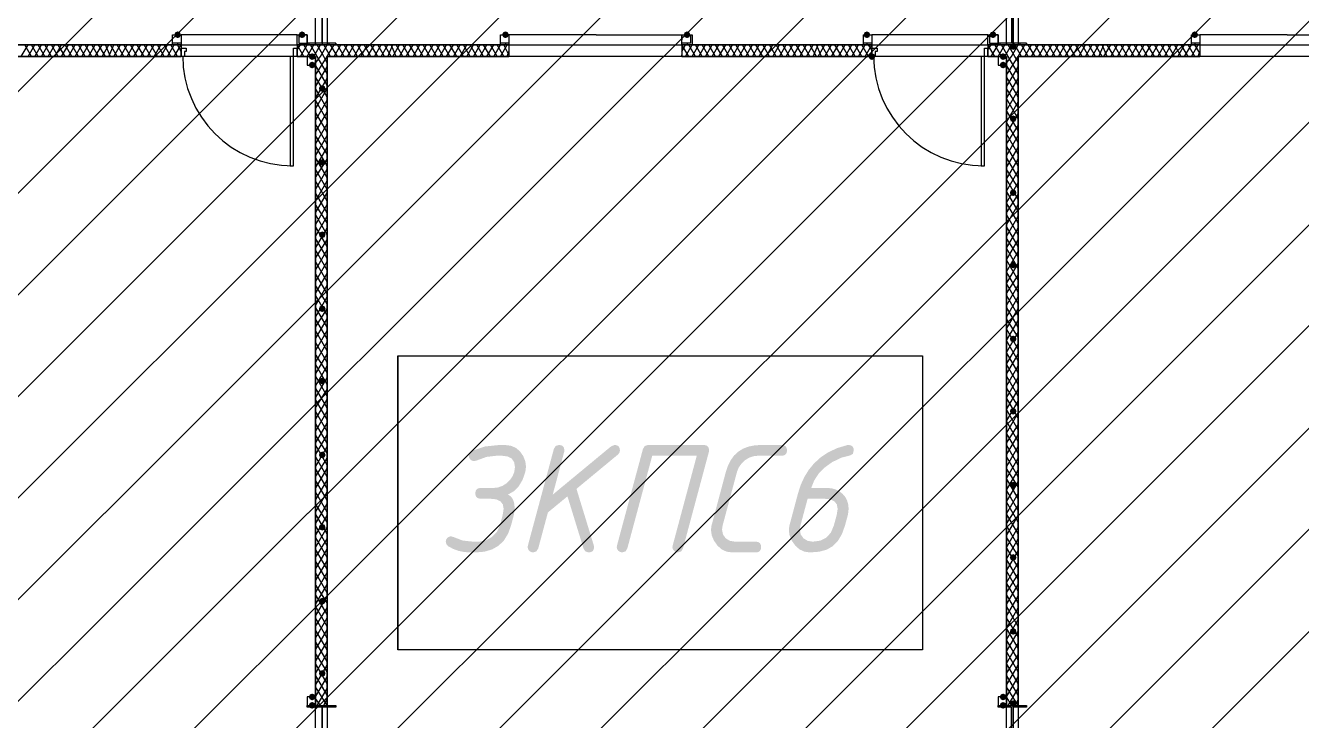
# Model space of a CAD drawing. Header units: millimetres. Extents: x 0 to 420, y 0 to 297.
# Drawn here: x 179.73 to 211.86, y 136.19 to 153.69 of the extents above; entities that cross this region are included whole.
import ezdxf

# ---------------------------------------------------------------- set-up
doc = ezdxf.new("R2010")
doc.units = ezdxf.units.MM
doc.layers.get('0').update_dxf_attribs({"linetype": 'CONTINUOUS'})

msp = doc.modelspace()

# ---------------------------------------------------------------- hatches: boundary and pattern name
at = {"true_color": 0x000007}
for points in [[(183.642, 153.458333), (183.617129, 153.398537), (183.557333, 153.373667), (183.497537, 153.398537), (183.472667, 153.458333), (183.497537, 153.518129), (183.557333, 153.543), (183.617129, 153.518129)], [(186.774667, 153.458333), (186.749796, 153.398537), (186.69, 153.373667), (186.630204, 153.398537), (186.605333, 153.458333), (186.630204, 153.518129), (186.69, 153.543), (186.749796, 153.518129)], [(191.897, 153.458333), (191.872129, 153.398537), (191.812333, 153.373667), (191.752537, 153.398537), (191.727667, 153.458333), (191.752537, 153.518129), (191.812333, 153.543), (191.872129, 153.518129)], [(196.469, 153.458333), (196.444129, 153.398537), (196.384333, 153.373667), (196.324538, 153.398537), (196.299667, 153.458333), (196.324537, 153.518129), (196.384333, 153.543), (196.444129, 153.518129)], [(200.998667, 153.458333), (200.973796, 153.398537), (200.914, 153.373667), (200.854204, 153.398537), (200.829333, 153.458333), (200.854204, 153.518129), (200.914, 153.543), (200.973796, 153.518129)], [(204.173667, 153.458333), (204.148796, 153.398537), (204.089, 153.373667), (204.029204, 153.398537), (204.004333, 153.458333), (204.029204, 153.518129), (204.089, 153.543), (204.148796, 153.518129)], [(209.253667, 153.458333), (209.228796, 153.398537), (209.169, 153.373667), (209.109204, 153.398537), (209.084333, 153.458333), (209.109204, 153.518129), (209.169, 153.543), (209.228796, 153.518129)], [(187.028667, 152.908), (187.003796, 152.848204), (186.944, 152.823333), (186.884204, 152.848204), (186.859333, 152.908), (186.884204, 152.967796), (186.944, 152.992667), (187.003796, 152.967796)], [(201.125667, 152.908), (201.100796, 152.848204), (201.041, 152.823333), (200.981204, 152.848204), (200.956333, 152.908), (200.981204, 152.967796), (201.041, 152.992667), (201.100796, 152.967796)], [(204.427667, 152.908), (204.402796, 152.848204), (204.343, 152.823333), (204.283204, 152.848204), (204.258333, 152.908), (204.283204, 152.967796), (204.343, 152.992667), (204.402796, 152.967796)], [(204.681667, 153.162), (204.656796, 153.102204), (204.597, 153.077333), (204.537204, 153.102204), (204.512333, 153.162), (204.537204, 153.221796), (204.597, 153.246667), (204.656796, 153.221796)], [(187.028667, 152.696333), (187.003796, 152.636537), (186.944, 152.611667), (186.884204, 152.636537), (186.859333, 152.696333), (186.884204, 152.756129), (186.944, 152.781), (187.003796, 152.756129)], [(204.427667, 152.696333), (204.402796, 152.636537), (204.343, 152.611667), (204.283204, 152.636537), (204.258333, 152.696333), (204.283204, 152.756129), (204.343, 152.781), (204.402796, 152.756129)], [(187.282667, 152.103667), (187.257796, 152.043871), (187.198, 152.019), (187.138204, 152.043871), (187.113333, 152.103667), (187.138204, 152.163462), (187.198, 152.188333), (187.257796, 152.163463)], [(204.681667, 151.341667), (204.656796, 151.281871), (204.597, 151.257), (204.537204, 151.281871), (204.512333, 151.341667), (204.537204, 151.401462), (204.597, 151.426333), (204.656796, 151.401463)], [(187.282667, 150.241), (187.257796, 150.181204), (187.198, 150.156333), (187.138204, 150.181204), (187.113333, 150.241), (187.138204, 150.300796), (187.198, 150.325667), (187.257796, 150.300796)], [(204.681667, 149.479), (204.656796, 149.419204), (204.597, 149.394333), (204.537204, 149.419204), (204.512333, 149.479), (204.537204, 149.538796), (204.597, 149.563667), (204.656796, 149.538796)], [(187.282667, 148.420667), (187.257796, 148.360871), (187.198, 148.336), (187.138204, 148.360871), (187.113333, 148.420667), (187.138204, 148.480462), (187.198, 148.505333), (187.257796, 148.480463)], [(204.681667, 147.658667), (204.656796, 147.598871), (204.597, 147.574), (204.537204, 147.598871), (204.512333, 147.658667), (204.537204, 147.718462), (204.597, 147.743333), (204.656796, 147.718463)], [(187.282667, 146.558), (187.257796, 146.498204), (187.198, 146.473333), (187.138204, 146.498204), (187.113333, 146.558), (187.138204, 146.617796), (187.198, 146.642667), (187.257796, 146.617796)], [(204.681667, 145.796), (204.656796, 145.736204), (204.597, 145.711333), (204.537204, 145.736204), (204.512333, 145.796), (204.537204, 145.855796), (204.597, 145.880667), (204.656796, 145.855796)], [(187.282667, 144.737667), (187.257796, 144.677871), (187.198, 144.653), (187.138204, 144.677871), (187.113333, 144.737667), (187.138204, 144.797462), (187.198, 144.822333), (187.257796, 144.797463)], [(204.681667, 143.975667), (204.656796, 143.915871), (204.597, 143.891), (204.537204, 143.915871), (204.512333, 143.975667), (204.537204, 144.035462), (204.597, 144.060333), (204.656796, 144.035463)], [(191.089581, 142.735873), (191.023986, 142.719336), (190.971896, 142.729396), (190.928075, 142.760126), (190.898309, 142.80443), (190.888387, 142.854935), (190.906715, 142.928936), (190.96225, 142.975651), (191.299869, 143.08803), (191.657333, 143.125582), (191.79679, 143.125582), (191.943973, 143.107909), (192.070537, 143.054889), (192.176534, 142.966522), (192.262016, 142.842808), (192.312383, 142.712997), (192.329264, 142.578225), (192.313279, 142.449241), (192.242585, 142.247289), (192.14626, 142.084612), (192.024304, 141.961209), (191.876716, 141.877079), (191.950191, 141.827048), (192.002738, 141.751333), (192.034303, 141.649884), (192.044837, 141.522648), (192.023891, 141.366654), (191.952233, 141.096007), (191.877207, 140.889198), (191.772881, 140.720216), (191.639306, 140.589061), (191.476534, 140.495734), (191.286434, 140.438683), (191.068635, 140.419666), (190.929728, 140.419666), (190.774372, 140.429493), (190.62904, 140.459009), (190.493631, 140.508265), (190.36804, 140.577314), (190.323392, 140.624925), (190.308509, 140.690313), (190.318086, 140.741438), (190.347094, 140.785122), (190.390571, 140.815163), (190.443556, 140.825361), (190.515214, 140.802761), (190.734323, 140.718425), (191.001386, 140.690313), (191.142497, 140.690313), (191.311583, 140.719734), (191.471573, 140.808273), (191.598904, 140.938911), (191.671664, 141.096007), (191.743322, 141.366654), (191.765922, 141.520443), (191.745045, 141.630497), (191.682413, 141.709234), (191.578026, 141.756553), (191.431885, 141.772348), (191.187697, 141.772348), (191.128459, 141.780823), (191.086273, 141.806248), (191.061038, 141.848623), (191.052649, 141.907947), (191.061038, 141.966953), (191.086273, 142.009164), (191.128459, 142.034529), (191.187697, 142.042995), (191.505748, 142.042995), (191.623157, 142.055518), (191.732298, 142.093156), (191.83317, 142.156011), (191.925774, 142.244189), (191.993918, 142.342581), (192.034364, 142.449241), (192.0509, 142.569957), (192.03035, 142.69448), (191.968769, 142.783553), (191.86626, 142.837072), (191.722927, 142.854935), (191.58347, 142.854935), (191.332805, 142.82517)], [(193.372973, 141.83188), (192.880738, 141.426185), (192.6371, 140.519987), (192.590316, 140.444609), (192.507565, 140.419666), (192.457198, 140.429588), (192.412205, 140.459354), (192.380716, 140.502211), (192.370312, 140.550855), (192.376376, 140.591645), (193.030668, 143.025261), (193.076143, 143.100433), (193.159653, 143.125582), (193.218658, 143.117219), (193.260869, 143.092164), (193.286234, 143.05047), (193.2947, 142.992188), (193.290842, 142.953052), (193.002005, 141.874874), (194.47375, 143.092509), (194.559739, 143.125582), (194.618745, 143.117107), (194.660956, 143.091682), (194.686321, 143.049307), (194.694787, 142.989983), (194.682454, 142.932105), (194.645729, 142.885803), (193.600074, 142.020395), (194.036636, 140.596055), (194.043251, 140.55306), (194.034776, 140.494545), (194.009351, 140.452877), (193.966976, 140.427952), (193.907652, 140.419666), (193.824969, 140.443713), (193.778667, 140.516129)], [(196.629359, 142.854935), (195.508187, 142.854935), (194.880904, 140.519987), (194.83412, 140.444609), (194.751369, 140.419666), (194.701001, 140.429588), (194.656008, 140.459354), (194.62452, 140.502211), (194.614116, 140.550855), (194.620179, 140.591645), (195.274472, 143.025261), (195.319947, 143.100433), (195.403456, 143.125582), (196.803543, 143.125582), (196.862549, 143.117219), (196.90476, 143.092164), (196.930125, 143.05047), (196.938591, 142.992188), (196.934732, 142.953052), (196.282645, 140.519987), (196.237169, 140.444609), (196.15366, 140.419666), (196.10288, 140.429588), (196.0583, 140.459354), (196.026812, 140.502211), (196.016408, 140.550855), (196.022471, 140.591645)], [(198.114691, 140.690313), (198.173696, 140.681838), (198.215907, 140.656413), (198.241272, 140.614038), (198.249738, 140.554714), (198.241272, 140.495475), (198.215907, 140.45329), (198.173696, 140.428055), (198.114691, 140.419666), (197.518276, 140.419666), (197.381135, 140.438373), (197.259136, 140.494494), (197.152329, 140.588028), (197.060767, 140.718976), (197.005232, 140.852577), (196.986904, 140.987418), (197.001236, 141.096007), (197.362282, 142.449241), (197.41551, 142.607758), (197.485074, 142.74514), (197.57098, 142.861386), (197.673236, 142.956497), (197.791847, 143.030471), (197.926821, 143.083311), (198.078163, 143.115014), (198.24588, 143.125582), (198.766227, 143.125582), (198.825552, 143.117107), (198.867926, 143.091682), (198.893351, 143.049307), (198.901826, 142.989983), (198.893351, 142.930745), (198.867926, 142.888559), (198.825552, 142.863324), (198.766227, 142.854935), (198.172017, 142.854935), (198.054091, 142.842335), (197.945054, 142.804568), (197.844905, 142.741686), (197.753645, 142.653742), (197.684605, 142.556452), (197.64285, 142.449241), (197.280151, 141.096007), (197.265819, 140.995686), (197.289039, 140.871663), (197.358974, 140.774098), (197.463912, 140.711121), (197.591587, 140.690313)], [(187.282667, 142.875), (187.257796, 142.815204), (187.198, 142.790333), (187.138204, 142.815204), (187.113333, 142.875), (187.138204, 142.934796), (187.198, 142.959667), (187.257796, 142.934796)], [(204.681667, 142.113), (204.656796, 142.053204), (204.597, 142.028333), (204.537204, 142.053204), (204.512333, 142.113), (204.537204, 142.172796), (204.597, 142.197667), (204.656796, 142.172796)], [(187.282667, 141.054667), (187.257796, 140.994871), (187.198, 140.97), (187.138204, 140.994871), (187.113333, 141.054667), (187.138204, 141.114462), (187.198, 141.139333), (187.257796, 141.114463)], [(204.681667, 140.292667), (204.656796, 140.232871), (204.597, 140.208), (204.537204, 140.232871), (204.512333, 140.292667), (204.537204, 140.352462), (204.597, 140.377333), (204.656796, 140.352463)], [(187.282667, 139.192), (187.257796, 139.132204), (187.198, 139.107333), (187.138204, 139.132204), (187.113333, 139.192), (187.138204, 139.251796), (187.198, 139.276667), (187.257796, 139.251796)], [(204.681667, 138.43), (204.656796, 138.370204), (204.597, 138.345333), (204.537204, 138.370204), (204.512333, 138.43), (204.537204, 138.489796), (204.597, 138.514667), (204.656796, 138.489796)], [(187.282667, 137.371667), (187.257796, 137.311871), (187.198, 137.287), (187.138204, 137.311871), (187.113333, 137.371667), (187.138204, 137.431462), (187.198, 137.456333), (187.257796, 137.431463)], [(187.028667, 136.779), (187.003796, 136.719204), (186.944, 136.694333), (186.884204, 136.719204), (186.859333, 136.779), (186.884204, 136.838796), (186.944, 136.863667), (187.003796, 136.838796)], [(187.028667, 136.567333), (187.003796, 136.507537), (186.944, 136.482667), (186.884204, 136.507537), (186.859333, 136.567333), (186.884204, 136.627129), (186.944, 136.652), (187.003796, 136.627129)], [(204.427667, 136.779), (204.402796, 136.719204), (204.343, 136.694333), (204.283204, 136.719204), (204.258333, 136.779), (204.283204, 136.838796), (204.343, 136.863667), (204.402796, 136.838796)], [(204.427667, 136.567333), (204.402796, 136.507537), (204.343, 136.482667), (204.283204, 136.507537), (204.258333, 136.567333), (204.283204, 136.627129), (204.343, 136.652), (204.402796, 136.627129)], [(204.681667, 136.609667), (204.656796, 136.549871), (204.597, 136.525), (204.537204, 136.549871), (204.512333, 136.609667), (204.537204, 136.669462), (204.597, 136.694333), (204.656796, 136.669463)]]:
    msp.add_hatch(color=0, dxfattribs=at).paths.add_polyline_path(points, flags=0)
h = msp.add_hatch(color=0, dxfattribs=at)
h.paths.add_polyline_path([(199.550007, 140.690313), (199.740693, 140.715643), (199.892725, 140.791668), (200.006103, 140.918438), (200.080827, 141.096007), (200.15469, 141.366654), (200.17729, 141.518238), (200.156223, 141.629334), (200.093091, 141.708752), (199.987999, 141.756441), (199.841048, 141.772348), (199.421022, 141.772348), (199.240224, 141.096007), (199.224238, 140.995686), (199.247458, 140.871663), (199.317394, 140.774098), (199.421918, 140.711121)], flags=0)
h.paths.add_polyline_path([(199.478349, 140.419666), (199.341914, 140.438183), (199.220311, 140.493805), (199.113487, 140.586633), (199.021391, 140.716771), (198.965856, 140.848925), (198.947528, 140.983559), (198.96186, 141.092149), (199.179039, 141.907947), (199.249534, 142.124988), (199.340338, 142.323012), (199.451503, 142.50202), (199.583079, 142.66201), (199.754645, 142.8184), (199.950189, 142.946988), (200.16971, 143.047878), (200.41321, 143.121172), (200.447936, 143.125582), (200.506942, 143.117107), (200.549153, 143.091682), (200.574518, 143.049307), (200.582984, 142.989983), (200.560384, 142.900755), (200.493136, 142.863203), (200.266518, 142.804912), (200.037832, 142.692878), (199.851082, 142.558312), (199.700971, 142.405144), (199.587549, 142.233371), (199.51087, 142.042995), (199.914911, 142.042995), (200.026524, 142.033711), (200.128162, 142.005926), (200.219776, 141.959744), (200.301313, 141.895269), (200.367958, 141.816222), (200.41569, 141.726322), (200.444405, 141.625673), (200.454, 141.51438), (200.43581, 141.366654), (200.361947, 141.096007), (200.284544, 140.880413), (200.182182, 140.7074), (200.054911, 140.576969), (199.902784, 140.489119), (199.712477, 140.437029)], flags=0)

# ---------------------------------------------------------------- linework, layer by layer
at = {"color": 0, "true_color": 0x000001}
for points in [[(145.923001, 118.448666), (191.897001, 164.380333)], [(148.505334, 118.448666), (194.437001, 164.380333)], [(151.045334, 118.448666), (197.019334, 164.380333)], [(153.627668, 118.448666), (199.559334, 164.380333)], [(156.167668, 118.448666), (202.141668, 164.380333)], [(158.750001, 118.448666), (204.681668, 164.380333)], [(161.290001, 118.448666), (207.264001, 164.380333)], [(163.872334, 118.448666), (209.804001, 164.380333)], [(166.412334, 118.448666), (212.386334, 164.380333)], [(168.994668, 118.448666), (214.926334, 164.380333)], [(171.534668, 118.448666), (217.508667, 164.380333)], [(174.117001, 118.448666), (220.048667, 164.380333)], [(176.657001, 118.448666), (222.631001, 164.380333)], [(179.239334, 118.448666), (225.171001, 164.380333)], [(181.821668, 118.448666), (227.753334, 164.380333)], [(184.361668, 118.448666), (230.293334, 164.380333)], [(186.944001, 118.448666), (232.875667, 164.380333)], [(189.484001, 118.448666), (235.415667, 164.380333)], [(192.066334, 118.448666), (237.998001, 164.380333)]]:
    msp.add_lwpolyline(points, dxfattribs=at)
at = {"color": 0, "true_color": 0x000007}
for points in [[(187.028667, 164.380333), (169.926, 164.380333), (169.926, 153.204333), (187.028667, 153.204333)], [(204.427667, 153.204333), (204.427667, 164.380333), (187.325, 164.380333), (187.325, 153.204333)], [(204.724, 164.380333), (204.724, 153.204333), (221.826667, 153.204333), (221.826667, 164.380333)], [(187.536667, 153.924), (186.817, 153.924), (187.198, 153.924), (187.198, 153.246667), (186.817, 153.246667), (186.817, 153.204333), (187.536667, 153.204333), (187.536667, 153.246667), (187.198, 153.246667), (187.198, 153.924)], [(204.935667, 153.924), (204.216, 153.924), (204.554667, 153.924), (204.554667, 153.246667), (204.216, 153.246667), (204.216, 153.204333), (204.935667, 153.204333), (204.935667, 153.246667), (204.597, 153.246667), (204.597, 153.924)], [(183.430333, 153.458333), (183.642, 153.458333), (183.642, 153.246667), (183.430333, 153.246667), (183.430333, 153.458333), (183.642, 153.458333), (183.642, 153.204333), (183.430333, 153.204333)], [(186.563, 153.458333), (186.817, 153.458333), (186.817, 153.204333), (186.563, 153.204333)], [(186.605333, 153.458333), (186.605333, 153.246667), (186.817, 153.246667), (186.817, 153.458333)], [(191.685333, 153.458333), (191.897, 153.458333), (191.897, 153.246667), (191.685333, 153.246667), (191.685333, 153.458333), (191.897, 153.458333), (191.897, 153.204333), (191.685333, 153.204333)], [(200.829333, 153.458333), (201.041, 153.458333), (201.041, 153.246667), (200.829333, 153.246667), (200.829333, 153.458333), (201.041, 153.458333), (201.041, 153.204333), (200.829333, 153.204333)], [(203.962, 153.458333), (204.216, 153.458333), (204.216, 153.204333), (203.962, 153.204333)], [(204.004333, 153.458333), (204.004333, 153.246667), (204.216, 153.246667), (204.216, 153.458333)], [(209.084333, 153.458333), (209.296, 153.458333), (209.296, 153.246667), (209.084333, 153.246667), (209.084333, 153.458333), (209.296, 153.458333), (209.296, 153.204333), (209.084333, 153.204333)], [(183.769, 153.119667), (183.769, 153.035), (183.726667, 153.035), (183.726667, 152.908), (183.642, 152.908), (183.642, 153.119667)], [(183.642, 152.908), (183.642, 153.119667)], [(186.563, 153.119667), (186.563, 152.908), (186.478333, 152.908), (186.478333, 153.035), (186.478333, 153.119667)], [(186.563, 152.908), (186.563, 153.119667)], [(201.168, 153.119667), (201.168, 153.035), (201.125667, 153.035), (201.125667, 152.908), (201.041, 152.908), (201.041, 153.119667)], [(201.041, 152.908), (201.041, 153.119667)], [(203.962, 153.119667), (203.962, 152.908), (203.877333, 152.908), (203.877333, 153.035), (203.877333, 153.119667)], [(203.962, 152.908), (203.962, 153.119667)], [(169.926, 118.448667), (187.028667, 118.448667), (187.028667, 152.908), (183.345667, 152.908), (170.18, 152.908), (169.926, 152.908)], [(186.478333, 150.156333), (186.478333, 152.908), (186.393667, 152.908), (186.393667, 150.156333)], [(187.028667, 152.908), (186.817, 152.908), (186.817, 152.696333), (187.028667, 152.696333), (187.028667, 152.908), (186.817, 152.908), (186.817, 152.696333), (187.028667, 152.696333)], [(187.325, 118.448667), (204.427667, 118.448667), (204.427667, 152.908), (200.744667, 152.908), (187.579, 152.908), (187.325, 152.908)], [(203.877333, 150.156333), (203.877333, 152.908), (203.792667, 152.908), (203.792667, 150.156333)], [(204.427667, 152.908), (204.216, 152.908), (204.216, 152.696333), (204.427667, 152.696333), (204.427667, 152.908), (204.216, 152.908), (204.216, 152.696333), (204.427667, 152.696333)], [(221.826667, 118.448667), (221.826667, 152.908), (218.143667, 152.908), (204.978, 152.908), (204.724, 152.908), (204.724, 118.448667)], [(189.103001, 145.372666), (202.311001, 145.372666), (202.311001, 137.964333), (189.103001, 137.964333)], [(187.028667, 136.779), (186.817, 136.779), (186.817, 136.567333), (187.028667, 136.567333), (187.028667, 136.779), (186.817, 136.779), (186.817, 136.567333), (187.028667, 136.567333)], [(187.536667, 135.805333), (186.817, 135.805333), (186.817, 135.847667), (187.198, 135.847667), (187.198, 136.525), (186.817, 136.525), (186.817, 136.567333), (187.536667, 136.567333), (187.536667, 136.525), (187.198, 136.525), (187.198, 135.847667), (187.536667, 135.847667)], [(204.427667, 136.779), (204.216, 136.779), (204.216, 136.567333), (204.427667, 136.567333), (204.427667, 136.779), (204.216, 136.779), (204.216, 136.567333), (204.427667, 136.567333)], [(204.935667, 135.805333), (204.216, 135.805333), (204.216, 135.847667), (204.554667, 135.847667), (204.554667, 136.525), (204.216, 136.525), (204.216, 136.567333), (204.935667, 136.567333), (204.935667, 136.525), (204.597, 136.525), (204.597, 135.847667), (204.935667, 135.847667)]]:
    msp.add_lwpolyline(points, close=True, dxfattribs=at)
for points in [[(187.198, 153.924), (187.198, 153.204333)], [(204.597, 153.924), (204.597, 153.204333)], [(185.123667, 153.458333), (183.642, 153.458333), (183.642, 153.331333)], [(183.642, 153.331333), (183.642, 153.204333), (185.123667, 153.204333)], [(186.563, 153.331333), (186.563, 153.458333), (185.123667, 153.458333)], [(185.123667, 153.204333), (186.563, 153.204333), (186.563, 153.331333)], [(194.098333, 153.458333), (191.897, 153.458333), (191.897, 153.331333)], [(191.897, 153.331333), (191.897, 153.204333), (194.098333, 153.204333)], [(194.098333, 153.458333), (196.257333, 153.458333), (196.469, 153.458333), (196.469, 153.246667), (196.257333, 153.246667), (196.257333, 153.458333), (196.511333, 153.458333), (196.511333, 153.204333), (196.257333, 153.204333), (196.257333, 153.458333), (196.257333, 153.331333)], [(194.098333, 153.204333), (196.257333, 153.204333), (196.257333, 153.331333)], [(202.522667, 153.458333), (201.041, 153.458333), (201.041, 153.331333)], [(201.041, 153.331333), (201.041, 153.204333), (202.522667, 153.204333)], [(203.962, 153.331333), (203.962, 153.458333), (202.522667, 153.458333)], [(202.522667, 153.204333), (203.962, 153.204333), (203.962, 153.331333)], [(211.497333, 153.458333), (209.296, 153.458333), (209.296, 153.331333)], [(209.296, 153.331333), (209.296, 153.204333), (211.497333, 153.204333)], [(211.497333, 153.458333), (213.656333, 153.458333), (213.868, 153.458333), (213.868, 153.246667), (213.656333, 153.246667), (213.656333, 153.458333), (213.868, 153.458333), (213.868, 153.204333), (213.656333, 153.204333), (213.656333, 153.458333), (213.656333, 153.331333)], [(211.497333, 153.204333), (213.656333, 153.204333), (213.656333, 153.331333)], [(183.642, 153.204333), (178.858333, 153.204333)], [(179.620333, 152.908), (179.789667, 153.204333)], [(179.874333, 152.908), (179.705, 153.204333)], [(179.789667, 152.908), (179.959, 153.204333)], [(180.043667, 152.908), (179.874333, 153.204333)], [(179.959, 152.908), (180.128333, 153.204333)], [(180.213, 152.908), (180.043667, 153.204333)], [(180.128333, 152.908), (180.297667, 153.204333)], [(180.382333, 152.908), (180.213, 153.204333)], [(180.297667, 152.908), (180.467, 153.204333)], [(180.551667, 152.908), (180.382333, 153.204333)], [(180.467, 152.908), (180.636333, 153.204333)], [(180.721, 152.908), (180.551667, 153.204333)], [(180.636333, 152.908), (180.805667, 153.204333)], [(180.890333, 152.908), (180.721, 153.204333)], [(180.805667, 152.908), (180.975, 153.204333)], [(181.059667, 152.908), (180.890333, 153.204333)], [(180.975, 152.908), (181.144333, 153.204333)], [(181.229, 152.908), (181.059667, 153.204333)], [(181.144333, 152.908), (181.313667, 153.204333)], [(181.398333, 152.908), (181.229, 153.204333)], [(181.313667, 152.908), (181.483, 153.204333)], [(181.567667, 152.908), (181.398333, 153.204333)], [(181.483, 152.908), (181.652333, 153.204333)], [(181.737, 152.908), (181.567667, 153.204333)], [(181.652333, 152.908), (181.821667, 153.204333)], [(181.864, 152.908), (181.737, 153.204333)], [(181.821667, 152.908), (181.948667, 153.204333)], [(182.033333, 152.908), (181.864, 153.204333)], [(181.948667, 152.908), (182.118, 153.204333)], [(182.202667, 152.908), (182.033333, 153.204333)], [(182.118, 152.908), (182.287333, 153.204333)], [(182.372, 152.908), (182.202667, 153.204333)], [(182.287333, 152.908), (182.456667, 153.204333)], [(182.541333, 152.908), (182.372, 153.204333)], [(182.456667, 152.908), (182.626, 153.204333)], [(182.710667, 152.908), (182.541333, 153.204333)], [(182.626, 152.908), (182.795333, 153.204333)], [(182.88, 152.908), (182.710667, 153.204333)], [(182.795333, 152.908), (182.964667, 153.204333)], [(183.049333, 152.908), (182.88, 153.204333)], [(182.964667, 152.908), (183.134, 153.204333)], [(183.218667, 152.908), (183.049333, 153.204333)], [(183.134, 152.908), (183.303333, 153.204333)], [(183.388, 152.908), (183.218667, 153.204333)], [(183.303333, 152.908), (183.472667, 153.204333)], [(183.557333, 152.908), (183.388, 153.204333)], [(183.472667, 152.908), (183.642, 153.204333)], [(183.557333, 153.246667), (183.557333, 153.204333)], [(183.642, 153.035), (183.557333, 153.204333)], [(183.642, 153.204333), (183.642, 153.119667), (183.642, 152.908)], [(183.642, 153.204333), (183.642, 153.119667)], [(183.642, 152.908), (183.642, 152.950333)], [(186.563, 153.077333), (186.647667, 153.204333)], [(186.732333, 152.908), (186.563, 153.204333)], [(186.563, 153.204333), (186.563, 153.119667), (186.563, 152.908)], [(186.563, 153.204333), (186.563, 153.119667)], [(191.897, 153.204333), (186.563, 153.204333)], [(186.647667, 152.908), (186.817, 153.204333)], [(186.69, 153.246667), (186.69, 153.204333)], [(186.901667, 152.908), (186.732333, 153.204333)], [(186.817, 152.908), (186.986333, 153.204333)], [(186.859333, 153.246667), (186.859333, 153.204333)], [(187.071, 152.908), (186.901667, 153.204333)], [(186.986333, 152.908), (187.155667, 153.204333)], [(187.028667, 153.246667), (187.028667, 153.204333)], [(187.240333, 152.908), (187.071, 153.204333)], [(187.155667, 152.908), (187.325, 153.204333)], [(187.409667, 152.908), (187.240333, 153.204333)], [(187.325, 152.908), (187.494333, 153.204333)], [(187.367333, 153.246667), (187.367333, 153.204333)], [(187.579, 152.908), (187.409667, 153.204333)], [(187.494333, 152.908), (187.663667, 153.204333)], [(187.536667, 153.246667), (187.536667, 153.204333)], [(187.748333, 152.908), (187.579, 153.204333)], [(187.663667, 152.908), (187.833, 153.204333)], [(187.917667, 152.908), (187.748333, 153.204333)], [(187.833, 152.908), (188.002333, 153.204333)], [(188.087, 152.908), (187.917667, 153.204333)], [(188.002333, 152.908), (188.171667, 153.204333)], [(188.256333, 152.908), (188.087, 153.204333)], [(188.171667, 152.908), (188.341, 153.204333)], [(188.425667, 152.908), (188.256333, 153.204333)], [(188.341, 152.908), (188.510333, 153.204333)], [(188.595, 152.908), (188.425667, 153.204333)], [(188.510333, 152.908), (188.679667, 153.204333)], [(188.764333, 152.908), (188.595, 153.204333)], [(188.679667, 152.908), (188.849, 153.204333)], [(188.933667, 152.908), (188.764333, 153.204333)], [(188.849, 152.908), (188.976, 153.204333)], [(189.060667, 152.908), (188.933667, 153.204333)], [(188.976, 152.908), (189.145333, 153.204333)], [(189.23, 152.908), (189.060667, 153.204333)], [(189.145333, 152.908), (189.314667, 153.204333)], [(189.399333, 152.908), (189.23, 153.204333)], [(189.314667, 152.908), (189.484, 153.204333)], [(189.568667, 152.908), (189.399333, 153.204333)], [(189.484, 152.908), (189.653333, 153.204333)], [(189.738, 152.908), (189.568667, 153.204333)], [(189.653333, 152.908), (189.822667, 153.204333)], [(189.907333, 152.908), (189.738, 153.204333)], [(189.822667, 152.908), (189.992, 153.204333)], [(190.076667, 152.908), (189.907333, 153.204333)], [(189.992, 152.908), (190.161333, 153.204333)], [(190.246, 152.908), (190.076667, 153.204333)], [(190.161333, 152.908), (190.330667, 153.204333)], [(190.415333, 152.908), (190.246, 153.204333)], [(190.330667, 152.908), (190.5, 153.204333)], [(190.584667, 152.908), (190.415333, 153.204333)], [(190.5, 152.908), (190.669333, 153.204333)], [(190.754, 152.908), (190.584667, 153.204333)], [(190.669333, 152.908), (190.838667, 153.204333)], [(190.923333, 152.908), (190.754, 153.204333)], [(190.838667, 152.908), (191.008, 153.204333)], [(191.092667, 152.908), (190.923333, 153.204333)], [(191.008, 152.908), (191.177333, 153.204333)], [(191.262, 152.908), (191.092667, 153.204333)], [(191.177333, 152.908), (191.346667, 153.204333)], [(191.431333, 152.908), (191.262, 153.204333)], [(191.346667, 152.908), (191.516, 153.204333)], [(191.600667, 152.908), (191.431333, 153.204333)], [(191.516, 152.908), (191.685333, 153.204333)], [(191.77, 152.908), (191.600667, 153.204333)], [(191.685333, 152.908), (191.854667, 153.204333)], [(191.897, 152.950333), (191.77, 153.204333)], [(191.812333, 153.246667), (191.812333, 153.204333)], [(191.854667, 152.908), (191.897, 153.035)], [(191.897, 153.204333), (191.897, 152.908)], [(191.897, 153.204333), (191.897, 152.908)], [(196.257333, 153.035), (196.342, 153.204333)], [(196.426667, 152.908), (196.257333, 153.204333)], [(196.257333, 153.204333), (196.257333, 152.908)], [(196.257333, 153.204333), (196.257333, 152.908)], [(201.041, 153.204333), (196.257333, 153.204333)], [(196.257333, 152.908), (196.257333, 152.950333)], [(196.342, 152.908), (196.511333, 153.204333)], [(196.384333, 153.246667), (196.384333, 153.204333)], [(196.596, 152.908), (196.426667, 153.204333)], [(196.511333, 152.908), (196.680667, 153.204333)], [(196.765333, 152.908), (196.596, 153.204333)], [(196.680667, 152.908), (196.85, 153.204333)], [(196.934667, 152.908), (196.765333, 153.204333)], [(196.85, 152.908), (197.019333, 153.204333)], [(197.104, 152.908), (196.934667, 153.204333)], [(197.019333, 152.908), (197.188667, 153.204333)], [(197.273333, 152.908), (197.104, 153.204333)], [(197.188667, 152.908), (197.358, 153.204333)], [(197.442667, 152.908), (197.273333, 153.204333)], [(197.358, 152.908), (197.527333, 153.204333)], [(197.612, 152.908), (197.442667, 153.204333)], [(197.527333, 152.908), (197.696667, 153.204333)], [(197.781333, 152.908), (197.612, 153.204333)], [(197.696667, 152.908), (197.866, 153.204333)], [(197.950667, 152.908), (197.781333, 153.204333)], [(197.866, 152.908), (198.035333, 153.204333)], [(198.12, 152.908), (197.950667, 153.204333)], [(198.035333, 152.908), (198.204667, 153.204333)], [(198.289333, 152.908), (198.12, 153.204333)], [(198.204667, 152.908), (198.374, 153.204333)], [(198.458667, 152.908), (198.289333, 153.204333)], [(198.374, 152.908), (198.543333, 153.204333)], [(198.628, 152.908), (198.458667, 153.204333)], [(198.543333, 152.908), (198.712667, 153.204333)], [(198.797333, 152.908), (198.628, 153.204333)], [(198.712667, 152.908), (198.882, 153.204333)], [(198.966667, 152.908), (198.797333, 153.204333)], [(198.882, 152.908), (199.051333, 153.204333)], [(199.136, 152.908), (198.966667, 153.204333)], [(199.051333, 152.908), (199.220667, 153.204333)], [(199.305333, 152.908), (199.136, 153.204333)], [(199.220667, 152.908), (199.39, 153.204333)], [(199.474667, 152.908), (199.305333, 153.204333)], [(199.39, 152.908), (199.559333, 153.204333)], [(199.644, 152.908), (199.474667, 153.204333)], [(199.559333, 152.908), (199.686333, 153.204333)], [(199.771, 152.908), (199.644, 153.204333)], [(199.686333, 152.908), (199.855667, 153.204333)], [(199.940333, 152.908), (199.771, 153.204333)], [(199.855667, 152.908), (200.025, 153.204333)], [(200.109667, 152.908), (199.940333, 153.204333)], [(200.025, 152.908), (200.194333, 153.204333)], [(200.279, 152.908), (200.109667, 153.204333)], [(200.194333, 152.908), (200.363667, 153.204333)], [(200.448333, 152.908), (200.279, 153.204333)], [(200.363667, 152.908), (200.533, 153.204333)], [(200.617667, 152.908), (200.448333, 153.204333)], [(200.533, 152.908), (200.702333, 153.204333)], [(200.787, 152.908), (200.617667, 153.204333)], [(200.702333, 152.908), (200.871667, 153.204333)], [(200.956333, 152.908), (200.787, 153.204333)], [(200.871667, 152.908), (201.041, 153.204333)], [(200.914, 153.246667), (200.914, 153.204333)], [(201.041, 153.077333), (200.956333, 153.204333)], [(201.041, 153.204333), (201.041, 153.119667), (201.041, 152.908)], [(201.041, 153.204333), (201.041, 153.119667)], [(203.962, 153.077333), (204.046667, 153.204333)], [(204.131333, 152.908), (203.962, 153.204333)], [(203.962, 153.204333), (203.962, 153.119667), (203.962, 152.908)], [(203.962, 153.204333), (203.962, 153.119667)], [(209.296, 153.204333), (203.962, 153.204333)], [(204.046667, 152.908), (204.216, 153.204333)], [(204.089, 153.246667), (204.089, 153.204333)], [(204.300667, 152.908), (204.131333, 153.204333)], [(204.216, 152.908), (204.385333, 153.204333)], [(204.258333, 153.246667), (204.258333, 153.204333)], [(204.47, 152.908), (204.300667, 153.204333)], [(204.385333, 152.908), (204.554667, 153.204333)], [(204.427667, 153.246667), (204.427667, 153.204333)], [(204.639333, 152.908), (204.47, 153.204333)], [(204.554667, 152.908), (204.724, 153.204333)], [(204.808667, 152.908), (204.639333, 153.204333)], [(204.724, 152.908), (204.893333, 153.204333)], [(204.766333, 153.246667), (204.766333, 153.204333)], [(204.978, 152.908), (204.808667, 153.204333)], [(204.893333, 152.908), (205.062667, 153.204333)], [(204.935667, 153.246667), (204.935667, 153.204333)], [(205.147333, 152.908), (204.978, 153.204333)], [(205.062667, 152.908), (205.232, 153.204333)], [(205.316667, 152.908), (205.147333, 153.204333)], [(205.232, 152.908), (205.401333, 153.204333)], [(205.486, 152.908), (205.316667, 153.204333)], [(205.401333, 152.908), (205.570667, 153.204333)], [(205.655333, 152.908), (205.486, 153.204333)], [(205.570667, 152.908), (205.74, 153.204333)], [(205.824667, 152.908), (205.655333, 153.204333)], [(205.74, 152.908), (205.909333, 153.204333)], [(205.994, 152.908), (205.824667, 153.204333)], [(205.909333, 152.908), (206.078667, 153.204333)], [(206.163333, 152.908), (205.994, 153.204333)], [(206.078667, 152.908), (206.248, 153.204333)], [(206.332667, 152.908), (206.163333, 153.204333)], [(206.248, 152.908), (206.417333, 153.204333)], [(206.502, 152.908), (206.332667, 153.204333)], [(206.417333, 152.908), (206.586667, 153.204333)], [(206.671333, 152.908), (206.502, 153.204333)], [(206.586667, 152.908), (206.756, 153.204333)], [(206.840667, 152.908), (206.671333, 153.204333)], [(206.756, 152.908), (206.883, 153.204333)], [(206.967667, 152.908), (206.840667, 153.204333)], [(206.883, 152.908), (207.052333, 153.204333)], [(207.137, 152.908), (206.967667, 153.204333)], [(207.052333, 152.908), (207.221667, 153.204333)], [(207.306333, 152.908), (207.137, 153.204333)], [(207.221667, 152.908), (207.391, 153.204333)], [(207.475667, 152.908), (207.306333, 153.204333)], [(207.391, 152.908), (207.560333, 153.204333)], [(207.645, 152.908), (207.475667, 153.204333)], [(207.560333, 152.908), (207.729667, 153.204333)], [(207.814333, 152.908), (207.645, 153.204333)], [(207.729667, 152.908), (207.899, 153.204333)], [(207.983667, 152.908), (207.814333, 153.204333)], [(207.899, 152.908), (208.068333, 153.204333)], [(208.153, 152.908), (207.983667, 153.204333)], [(208.068333, 152.908), (208.237667, 153.204333)], [(208.322333, 152.908), (208.153, 153.204333)], [(208.237667, 152.908), (208.407, 153.204333)], [(208.491667, 152.908), (208.322333, 153.204333)], [(208.407, 152.908), (208.576333, 153.204333)], [(208.661, 152.908), (208.491667, 153.204333)], [(208.576333, 152.908), (208.745667, 153.204333)], [(208.830333, 152.908), (208.661, 153.204333)], [(208.745667, 152.908), (208.915, 153.204333)], [(208.999667, 152.908), (208.830333, 153.204333)], [(208.915, 152.908), (209.084333, 153.204333)], [(209.169, 152.908), (208.999667, 153.204333)], [(209.084333, 152.908), (209.253667, 153.204333)], [(209.169, 153.246667), (209.169, 153.204333)], [(209.296, 152.992667), (209.169, 153.204333)], [(209.253667, 152.908), (209.296, 153.035)], [(209.296, 153.204333), (209.296, 152.908)], [(209.296, 153.204333), (209.296, 152.908)], [(178.858333, 152.908), (183.642, 152.908)], [(183.684333, 152.929167), (183.698649, 152.645658), (183.740667, 152.37034), (183.808993, 152.104605), (183.902234, 151.849849), (184.018996, 151.607463), (184.157886, 151.378843), (184.317509, 151.165381), (184.496472, 150.968472), (184.693381, 150.789509), (184.906843, 150.629886), (185.135463, 150.490996), (185.377849, 150.374234), (185.632605, 150.280993), (185.89834, 150.212667), (186.173658, 150.170649), (186.457167, 150.156333)], [(186.563, 152.908), (187.028667, 152.908)], [(187.028667, 152.738667), (187.155667, 152.908)], [(187.028667, 152.442333), (187.325, 152.908)], [(187.028667, 152.908), (187.028667, 136.567333), (187.325, 136.567333), (187.325, 152.908)], [(187.325, 152.188333), (187.028667, 152.696333)], [(187.028667, 152.146), (187.325, 152.654)], [(187.325, 152.484667), (187.071, 152.908)], [(187.325, 152.738667), (187.240333, 152.908)], [(187.325, 152.908), (191.897, 152.908)], [(196.257333, 152.908), (201.041, 152.908)], [(201.083333, 152.929167), (201.097649, 152.645658), (201.139667, 152.37034), (201.207993, 152.104605), (201.301234, 151.849849), (201.417996, 151.607463), (201.556886, 151.378843), (201.716509, 151.165381), (201.895472, 150.968472), (202.092381, 150.789509), (202.305843, 150.629886), (202.534463, 150.490996), (202.776849, 150.374234), (203.031605, 150.280993), (203.29734, 150.212667), (203.572658, 150.170649), (203.856167, 150.156333)], [(203.962, 152.908), (204.427667, 152.908)], [(204.427667, 152.738667), (204.554667, 152.908)], [(204.427667, 152.442333), (204.724, 152.908)], [(204.427667, 152.908), (204.427667, 136.567333), (204.724, 136.567333), (204.724, 152.908)], [(204.724, 152.188333), (204.427667, 152.696333)], [(204.427667, 152.146), (204.724, 152.654)], [(204.724, 152.484667), (204.47, 152.908)], [(204.724, 152.781), (204.639333, 152.908)], [(204.724, 152.908), (209.296, 152.908)], [(187.325, 151.892), (187.028667, 152.4)], [(187.028667, 151.849667), (187.325, 152.357667)], [(204.724, 151.892), (204.427667, 152.4)], [(204.427667, 151.849667), (204.724, 152.357667)], [(187.028667, 151.595667), (187.325, 152.103667)], [(187.325, 151.595667), (187.028667, 152.103667)], [(204.724, 151.638), (204.427667, 152.103667)], [(204.427667, 151.553333), (204.724, 152.061333)], [(187.028667, 151.299333), (187.325, 151.807333)], [(187.325, 151.299333), (187.028667, 151.807333)], [(204.724, 151.341667), (204.427667, 151.849667)], [(204.427667, 151.257), (204.724, 151.765)], [(187.028667, 151.003), (187.325, 151.511)], [(187.325, 151.003), (187.028667, 151.511)], [(204.724, 151.045333), (204.427667, 151.553333)], [(204.427667, 150.960667), (204.724, 151.468667)], [(187.028667, 150.706667), (187.325, 151.214667)], [(187.325, 150.706667), (187.028667, 151.214667)], [(204.724, 150.749), (204.427667, 151.257)], [(204.427667, 150.706667), (204.724, 151.172333)], [(187.028667, 150.410333), (187.325, 150.918333)], [(187.325, 150.452667), (187.028667, 150.918333)], [(204.724, 150.452667), (204.427667, 150.960667)], [(204.427667, 150.410333), (204.724, 150.918333)], [(187.325, 150.156333), (187.028667, 150.664333)], [(187.028667, 150.114), (187.325, 150.622)], [(204.724, 150.156333), (204.427667, 150.664333)], [(204.427667, 150.114), (204.724, 150.622)], [(187.325, 149.86), (187.028667, 150.368)], [(187.028667, 149.86), (187.325, 150.325667)], [(187.028667, 149.563667), (187.325, 150.071667)], [(187.325, 149.563667), (187.028667, 150.071667)], [(204.724, 149.86), (204.427667, 150.368)], [(204.427667, 149.817667), (204.724, 150.325667)], [(204.724, 149.606), (204.427667, 150.071667)], [(187.028667, 149.267333), (187.325, 149.775333)], [(187.325, 149.267333), (187.028667, 149.775333)], [(204.427667, 149.521333), (204.724, 150.029333)], [(204.724, 149.309667), (204.427667, 149.817667)], [(204.427667, 149.225), (204.724, 149.733)], [(187.028667, 148.971), (187.325, 149.479)], [(187.325, 148.971), (187.028667, 149.479)], [(204.724, 149.013333), (204.427667, 149.521333)], [(204.427667, 148.971), (204.724, 149.436667)], [(187.028667, 148.674667), (187.325, 149.182667)], [(187.325, 148.717), (187.028667, 149.182667)], [(204.724, 148.717), (204.427667, 149.225)], [(204.427667, 148.674667), (204.724, 149.182667)], [(187.325, 148.420667), (187.028667, 148.928667)], [(187.028667, 148.378333), (187.325, 148.886333)], [(204.724, 148.420667), (204.427667, 148.928667)], [(204.427667, 148.378333), (204.724, 148.886333)], [(187.325, 148.124333), (187.028667, 148.632333)], [(187.028667, 148.082), (187.325, 148.59)], [(204.724, 148.124333), (204.427667, 148.632333)], [(204.427667, 148.082), (204.724, 148.59)], [(187.325, 147.828), (187.028667, 148.336)], [(187.028667, 147.828), (187.325, 148.293667)], [(204.724, 147.870333), (204.427667, 148.336)], [(204.427667, 147.785667), (204.724, 148.293667)], [(187.028667, 147.531667), (187.325, 148.039667)], [(187.325, 147.531667), (187.028667, 148.039667)], [(204.724, 147.574), (204.427667, 148.082)], [(204.427667, 147.489333), (204.724, 147.997333)], [(187.028667, 147.235333), (187.325, 147.743333)], [(187.325, 147.235333), (187.028667, 147.743333)], [(204.724, 147.277667), (204.427667, 147.785667)], [(204.427667, 147.193), (204.724, 147.701)], [(204.724, 146.981333), (204.427667, 147.489333)], [(187.028667, 146.939), (187.325, 147.447)], [(187.325, 146.939), (187.028667, 147.447)], [(204.427667, 146.939), (204.724, 147.404667)], [(204.724, 146.685), (204.427667, 147.193)], [(187.028667, 146.642667), (187.325, 147.150667)], [(187.325, 146.685), (187.028667, 147.150667)], [(187.325, 146.388667), (187.028667, 146.896667)], [(187.028667, 146.346333), (187.325, 146.854333)], [(204.427667, 146.642667), (204.724, 147.150667)], [(204.724, 146.388667), (204.427667, 146.896667)], [(204.427667, 146.346333), (204.724, 146.854333)], [(187.325, 146.092333), (187.028667, 146.600333)], [(187.028667, 146.092333), (187.325, 146.558)], [(204.724, 146.092333), (204.427667, 146.600333)], [(204.427667, 146.05), (204.724, 146.558)], [(187.028667, 145.796), (187.325, 146.304)], [(187.325, 145.796), (187.028667, 146.304)], [(204.724, 145.838333), (204.427667, 146.304)], [(204.427667, 145.753667), (204.724, 146.261667)], [(187.028667, 145.499667), (187.325, 146.007667)], [(187.325, 145.499667), (187.028667, 146.007667)], [(204.724, 145.542), (204.427667, 146.05)], [(204.427667, 145.457333), (204.724, 145.965333)], [(187.028667, 145.203333), (187.325, 145.711333)], [(187.325, 145.203333), (187.028667, 145.711333)], [(204.724, 145.245667), (204.427667, 145.753667)], [(204.427667, 145.161), (204.724, 145.669)], [(187.028667, 144.907), (187.325, 145.415)], [(187.325, 144.949333), (187.028667, 145.415)], [(189.103001, 145.372666), (189.103001, 137.964333)], [(204.724, 144.949333), (204.427667, 145.457333)], [(204.427667, 144.907), (204.724, 145.415)], [(187.325, 144.653), (187.028667, 145.161)], [(187.028667, 144.610667), (187.325, 145.118667)], [(204.724, 144.653), (204.427667, 145.161)], [(204.427667, 144.610667), (204.724, 145.118667)], [(187.325, 144.356667), (187.028667, 144.864667)], [(187.028667, 144.314333), (187.325, 144.822333)], [(204.724, 144.356667), (204.427667, 144.864667)], [(204.427667, 144.314333), (204.724, 144.822333)], [(187.325, 144.060333), (187.028667, 144.568333)], [(187.028667, 144.060333), (187.325, 144.526)], [(187.028667, 143.764), (187.325, 144.272)], [(187.325, 143.764), (187.028667, 144.272)], [(204.724, 144.102667), (204.427667, 144.568333)], [(204.427667, 144.018), (204.724, 144.526)], [(204.724, 143.806333), (204.427667, 144.314333)], [(187.028667, 143.467667), (187.325, 143.975667)], [(187.325, 143.467667), (187.028667, 143.975667)], [(204.427667, 143.721667), (204.724, 144.229667)], [(204.724, 143.51), (204.427667, 144.018)], [(187.028667, 143.171333), (187.325, 143.679333)], [(187.325, 143.171333), (187.028667, 143.679333)], [(204.427667, 143.425333), (204.724, 143.933333)], [(204.724, 143.213667), (204.427667, 143.721667)], [(204.427667, 143.171333), (204.724, 143.637)], [(187.028667, 142.875), (187.325, 143.383)], [(187.325, 142.917333), (187.028667, 143.383)], [(204.724, 142.917333), (204.427667, 143.425333)], [(204.427667, 142.875), (204.724, 143.383)], [(187.325, 142.621), (187.028667, 143.129)], [(187.028667, 142.578667), (187.325, 143.086667)], [(204.724, 142.621), (204.427667, 143.129)], [(204.427667, 142.578667), (204.724, 143.086667)], [(187.325, 142.324667), (187.028667, 142.832667)], [(187.028667, 142.324667), (187.325, 142.790333)], [(204.724, 142.324667), (204.427667, 142.832667)], [(204.427667, 142.282333), (204.724, 142.790333)], [(187.028667, 142.028333), (187.325, 142.536333)], [(187.325, 142.028333), (187.028667, 142.536333)], [(204.724, 142.070667), (204.427667, 142.536333)], [(204.427667, 141.986), (204.724, 142.494)], [(187.028667, 141.732), (187.325, 142.24)], [(187.325, 141.732), (187.028667, 142.24)], [(204.724, 141.774333), (204.427667, 142.282333)], [(204.427667, 141.689667), (204.724, 142.197667)], [(187.028667, 141.435667), (187.325, 141.943667)], [(187.325, 141.435667), (187.028667, 141.943667)], [(204.724, 141.478), (204.427667, 141.986)], [(204.427667, 141.393333), (204.724, 141.901333)], [(187.028667, 141.139333), (187.325, 141.647333)], [(187.325, 141.181667), (187.028667, 141.647333)], [(187.325, 140.885333), (187.028667, 141.393333)], [(204.724, 141.181667), (204.427667, 141.689667)], [(204.427667, 141.139333), (204.724, 141.605)], [(204.724, 140.885333), (204.427667, 141.393333)], [(187.028667, 140.843), (187.325, 141.351)], [(187.325, 140.589), (187.028667, 141.097)], [(204.427667, 140.843), (204.724, 141.351)], [(204.724, 140.589), (204.427667, 141.097)], [(187.028667, 140.546667), (187.325, 141.054667)], [(187.325, 140.292667), (187.028667, 140.800667)], [(187.028667, 140.292667), (187.325, 140.758333)], [(204.427667, 140.546667), (204.724, 141.054667)], [(204.724, 140.335), (204.427667, 140.800667)], [(204.427667, 140.250333), (204.724, 140.758333)], [(187.028667, 139.996333), (187.325, 140.504333)], [(187.325, 139.996333), (187.028667, 140.504333)], [(204.724, 140.038667), (204.427667, 140.546667)], [(204.427667, 139.954), (204.724, 140.462)], [(187.028667, 139.7), (187.325, 140.208)], [(187.325, 139.7), (187.028667, 140.208)], [(204.724, 139.742333), (204.427667, 140.250333)], [(204.427667, 139.657667), (204.724, 140.165667)], [(187.028667, 139.403667), (187.325, 139.911667)], [(187.325, 139.403667), (187.028667, 139.911667)], [(204.724, 139.446), (204.427667, 139.954)], [(204.427667, 139.403667), (204.724, 139.869333)], [(187.028667, 139.107333), (187.325, 139.615333)], [(187.325, 139.149667), (187.028667, 139.615333)], [(204.724, 139.149667), (204.427667, 139.657667)], [(204.427667, 139.107333), (204.724, 139.615333)], [(187.325, 138.853333), (187.028667, 139.361333)], [(187.028667, 138.811), (187.325, 139.319)], [(204.724, 138.853333), (204.427667, 139.361333)], [(204.427667, 138.811), (204.724, 139.319)], [(187.325, 138.557), (187.028667, 139.065)], [(187.028667, 138.557), (187.325, 139.022667)], [(204.724, 138.557), (204.427667, 139.065)], [(204.427667, 138.514667), (204.724, 139.022667)], [(187.028667, 138.260667), (187.325, 138.768667)], [(187.325, 138.260667), (187.028667, 138.768667)], [(204.724, 138.303), (204.427667, 138.768667)], [(204.427667, 138.218333), (204.724, 138.726333)], [(204.724, 138.006667), (204.427667, 138.514667)], [(187.028667, 137.964333), (187.325, 138.472333)], [(187.325, 137.964333), (187.028667, 138.472333)], [(187.028667, 137.668), (187.325, 138.176)], [(187.325, 137.668), (187.028667, 138.176)], [(204.427667, 137.922), (204.724, 138.43)], [(204.724, 137.710333), (204.427667, 138.218333)], [(187.028667, 137.371667), (187.325, 137.879667)], [(187.325, 137.414), (187.028667, 137.879667)], [(204.427667, 137.625667), (204.724, 138.133667)], [(204.724, 137.414), (204.427667, 137.922)], [(187.325, 137.117667), (187.028667, 137.625667)], [(187.028667, 137.075333), (187.325, 137.583333)], [(204.427667, 137.371667), (204.724, 137.837333)], [(204.724, 137.117667), (204.427667, 137.625667)], [(204.427667, 137.075333), (204.724, 137.583333)], [(187.325, 136.821333), (187.028667, 137.329333)], [(187.028667, 136.779), (187.325, 137.287)], [(204.724, 136.821333), (204.427667, 137.329333)], [(204.427667, 136.779), (204.724, 137.287)], [(187.325, 136.567333), (187.028667, 137.033)], [(187.071, 136.567333), (187.325, 136.990667)], [(204.724, 136.567333), (204.427667, 137.033)], [(204.47, 136.567333), (204.724, 136.990667)], [(186.859333, 136.525), (186.859333, 136.567333)], [(187.155667, 136.567333), (187.028667, 136.736667)], [(187.028667, 136.525), (187.028667, 136.567333)], [(187.198, 135.805333), (187.198, 136.567333)], [(187.240333, 136.567333), (187.325, 136.736667)], [(187.367333, 136.525), (187.367333, 136.567333)], [(187.536667, 136.525), (187.536667, 136.567333)], [(204.258333, 136.525), (204.258333, 136.567333)], [(204.554667, 136.567333), (204.427667, 136.779)], [(204.427667, 136.525), (204.427667, 136.567333)], [(204.597, 135.805333), (204.597, 136.567333)], [(204.639333, 136.567333), (204.724, 136.694333)], [(204.766333, 136.525), (204.766333, 136.567333)], [(204.935667, 136.525), (204.935667, 136.567333)]]:
    msp.add_lwpolyline(points, dxfattribs=at)

doc.saveas('drawing.dxf')
